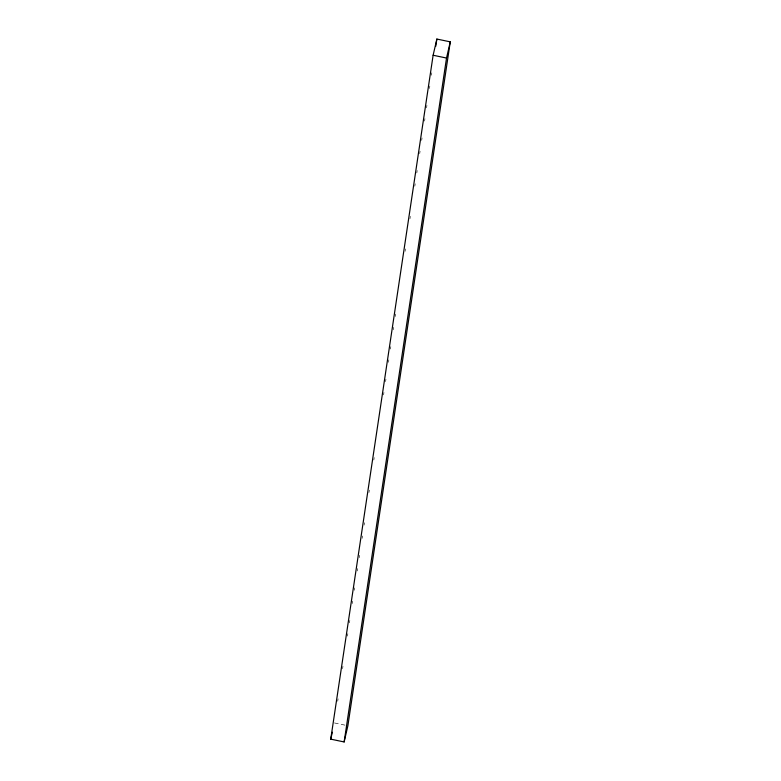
<?xml version="1.0" encoding="UTF-8"?>
<svg xmlns="http://www.w3.org/2000/svg" width="781" height="781" viewBox="0 0 781 781"><rect width="100%" height="100%" fill="white"/><g stroke="black" fill="none" stroke-linecap="round" stroke-linejoin="round"><path stroke-width="0.59" stroke-dasharray="3.9 2.93" d="M337.724 701.24L338.085 698.829M342.595 668.673L342.957 666.261M347.477 636.105L347.838 633.694M349.458 622.838L349.82 620.426M352.348 603.537L352.709 601.126M354.34 590.27L354.701 587.859M357.229 570.97L357.591 568.558M359.211 557.702L359.572 555.291M362.101 538.402L362.462 535.991M364.092 525.135L364.454 522.723M368.964 492.567L369.325 490.156M373.835 460.009L374.197 457.588M383.588 394.874L383.949 392.462M385.58 381.606L385.941 379.195M388.469 362.306L388.831 359.895M390.451 349.039L390.812 346.627M393.341 329.738L393.702 327.327M395.332 316.471L395.694 314.06M405.085 251.336L405.446 248.924M409.957 218.768L410.318 216.357M414.828 186.2L415.189 183.789M416.82 172.933L417.181 170.522M419.709 153.632L420.071 151.221M421.691 140.365L422.052 137.954M424.581 121.075L424.942 118.653M426.572 107.798L426.934 105.386M429.462 88.507L429.823 86.095M431.444 75.24L431.805 72.818M334.473 722.952L345.641 725.285"/><path stroke-width="1.17" d="M330.734 739.148L433.123 55.246L436.862 39.05L450.266 41.852L347.877 725.754L344.138 741.95L330.734 739.148L332.335 732.207M435.778 46.284L436.862 39.05M344.138 741.95L446.527 58.048L450.266 41.852M433.123 55.246L446.527 58.048"/></g></svg>
